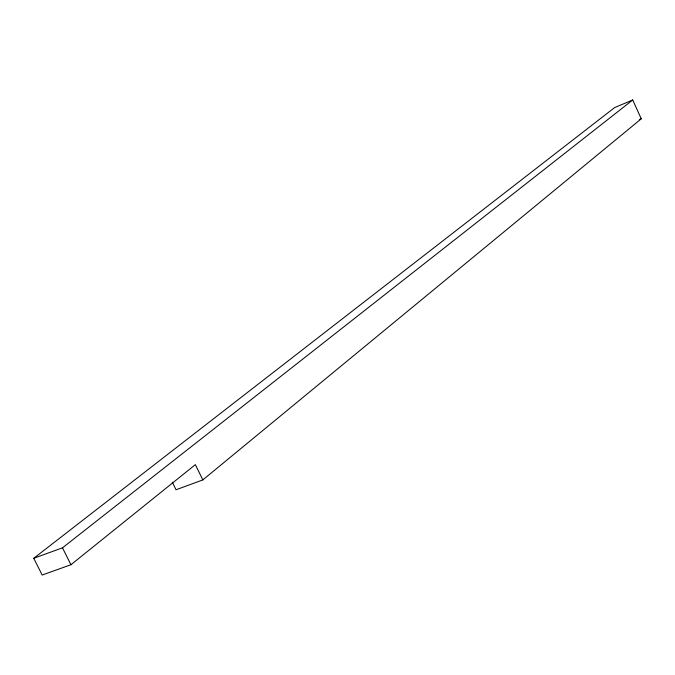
<?xml version="1.0" encoding="UTF-8"?>
<svg xmlns="http://www.w3.org/2000/svg" width="675" height="675" viewBox="0 0 675 675"><rect width="100%" height="100%" fill="white"/><g stroke="black" fill="none" stroke-linecap="round" stroke-linejoin="round"><path stroke-width="1.01" d="M202.838 479.9L641.25 118.808L632.72 99.968L614.647 107.57L33.75 558.284L42.179 575.033L70.951 564.722L195.353 464.645L202.838 479.9L176.04 489.763L172.311 482.195M33.75 558.284L62.48 547.83L632.72 99.968M639.343 119.593L641.25 118.808M62.48 547.83L70.951 564.722"/></g></svg>
